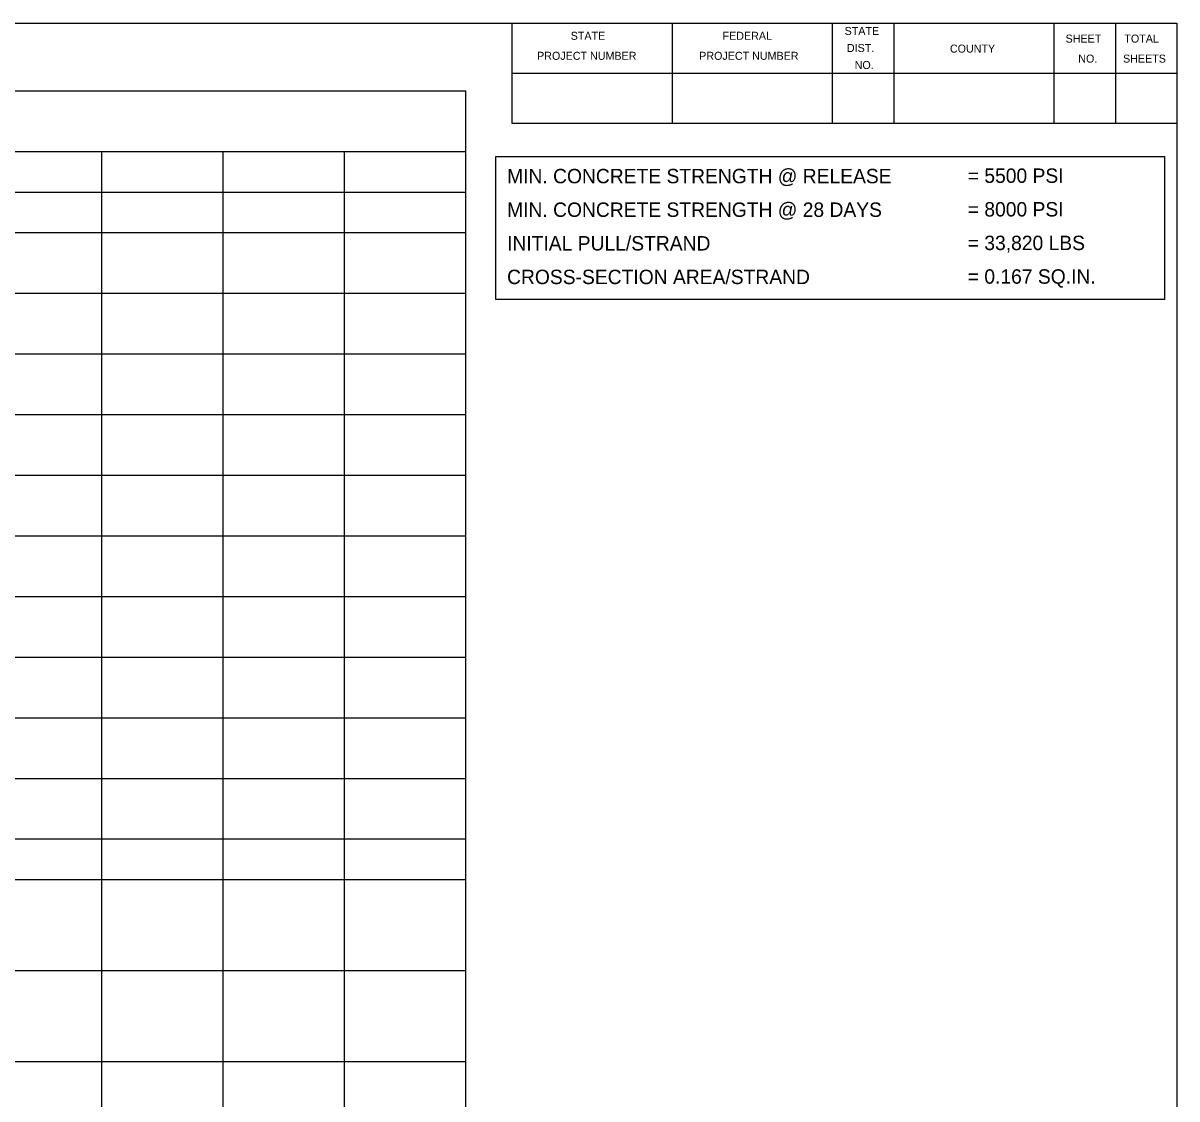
# Model space of a CAD drawing. Extents: x 762.3 to 790.4, y -1210.3 to -1192.2.
# Drawn here: x 780.44 to 789.95, y -1201.48 to -1192.61 of the extents above; entities that cross this region are included whole.
import ezdxf

# ---------------------------------------------------------------- set-up
doc = ezdxf.new("R2010")
doc.units = 0
doc.layers.add('Default', color=7, linetype='Continuous')

msp = doc.modelspace()

# ---------------------------------------------------------------- linework, layer by layer
at = {"layer": 'Default'}
for p, q in [((763.5527, -1192.6072), (789.9527, -1192.6072)), ((784.4705, -1192.6072), (784.4705, -1193.4322)), ((785.7905, -1192.6072), (785.7905, -1193.4322)), ((787.1105, -1192.6072), (787.1105, -1193.4322)), ((787.6179, -1192.6072), (787.6179, -1193.4322)), ((788.9379, -1192.6072), (788.9379, -1193.4322)), ((789.4453, -1192.6072), (789.4453, -1193.4322)), ((789.9527, -1192.6072), (789.9527, -1209.9321)), ((784.4705, -1193.0197), (789.9527, -1193.0197)), ((764.506, -1193.1666), (784.0893, -1193.1666)), ((784.0893, -1197.3332), (784.0893, -1193.1666)), ((784.4705, -1193.4322), (789.9527, -1193.4322)), ((764.506, -1193.6666), (784.0893, -1193.6666)), ((781.0893, -1197.3332), (781.0893, -1193.6666)), ((782.0893, -1197.3332), (782.0893, -1193.6666)), ((783.0893, -1197.3332), (783.0893, -1193.6666)), ((764.506, -1193.9999), (784.0893, -1193.9999)), ((764.506, -1194.3332), (784.0893, -1194.3332)), ((764.506, -1194.8332), (784.0893, -1194.8332)), ((767.1964, -1195.3332), (784.0893, -1195.3332)), ((767.1964, -1195.8332), (784.0893, -1195.8332)), ((767.1964, -1196.3332), (784.0893, -1196.3332)), ((767.1964, -1196.8332), (784.0893, -1196.8332)), ((764.506, -1197.3332), (784.0893, -1197.3332)), ((781.0893, -1201.1665), (781.0893, -1197.3332)), ((782.0893, -1201.1665), (782.0893, -1197.3332)), ((783.0893, -1201.1665), (783.0893, -1197.3332)), ((784.0893, -1201.1665), (784.0893, -1197.3332)), ((764.506, -1197.8332), (784.0893, -1197.8332)), ((764.506, -1198.3332), (784.0893, -1198.3332)), ((764.506, -1198.8332), (784.0893, -1198.8332)), ((764.506, -1199.3332), (784.0893, -1199.3332)), ((764.506, -1199.6665), (784.0893, -1199.6665)), ((767.1964, -1200.4165), (784.0893, -1200.4165)), ((764.506, -1201.1665), (784.0893, -1201.1665)), ((781.0893, -1202.1665), (781.0893, -1201.1665)), ((782.0893, -1202.1665), (782.0893, -1201.1665)), ((783.0893, -1202.1665), (783.0893, -1201.1665)), ((784.0893, -1202.1665), (784.0893, -1201.1665))]:
    msp.add_line(p, q, dxfattribs=at)
msp.add_lwpolyline([(784.339, -1193.7066), (789.8513, -1193.7066), (789.8513, -1194.885), (784.339, -1194.885)], close=True, dxfattribs=at)

# ---------------------------------------------------------------- texts
for s, height, p in [('STATE', 0.066, (787.2131, -1192.7052)), ('STATE', 0.066, (784.9551, -1192.745)), ('FEDERAL ', 0.066, (786.2071, -1192.745)), ('SHEET ', 0.066, (789.0348, -1192.7681)), ('TOTAL ', 0.066, (789.5194, -1192.7681)), ('PROJECT NUMBER', 0.066, (784.678, -1192.91)), ('PROJECT NUMBER', 0.066, (786.0143, -1192.91)), ('DIST. ', 0.066, (787.2319, -1192.8454)), ('COUNTY', 0.066, (788.0814, -1192.8506)), ('NO.', 0.066, (787.296, -1192.9857)), ('NO.', 0.066, (789.1392, -1192.9331)), ('SHEETS', 0.066, (789.5086, -1192.9331)), ('MIN. CONCRETE STRENGTH @ RELEASE', 0.11875, (784.4303, -1193.9278)), ('= 5500 PSI', 0.11875, (788.228, -1193.9245)), ('MIN. CONCRETE STRENGTH @ 28 DAYS', 0.11875, (784.4303, -1194.2049)), ('= 8000 PSI', 0.11875, (788.228, -1194.2016)), ('INITIAL PULL/STRAND', 0.11875, (784.4303, -1194.482)), ('= 33,820 LBS', 0.11875, (788.228, -1194.4787)), ('CROSS-SECTION AREA/STRAND', 0.11875, (784.4303, -1194.759)), ('= 0.167 SQ.IN.', 0.11875, (788.228, -1194.7557))]:
    msp.add_text(s, height=height, dxfattribs=at).set_placement(p)

doc.saveas('drawing.dxf')
